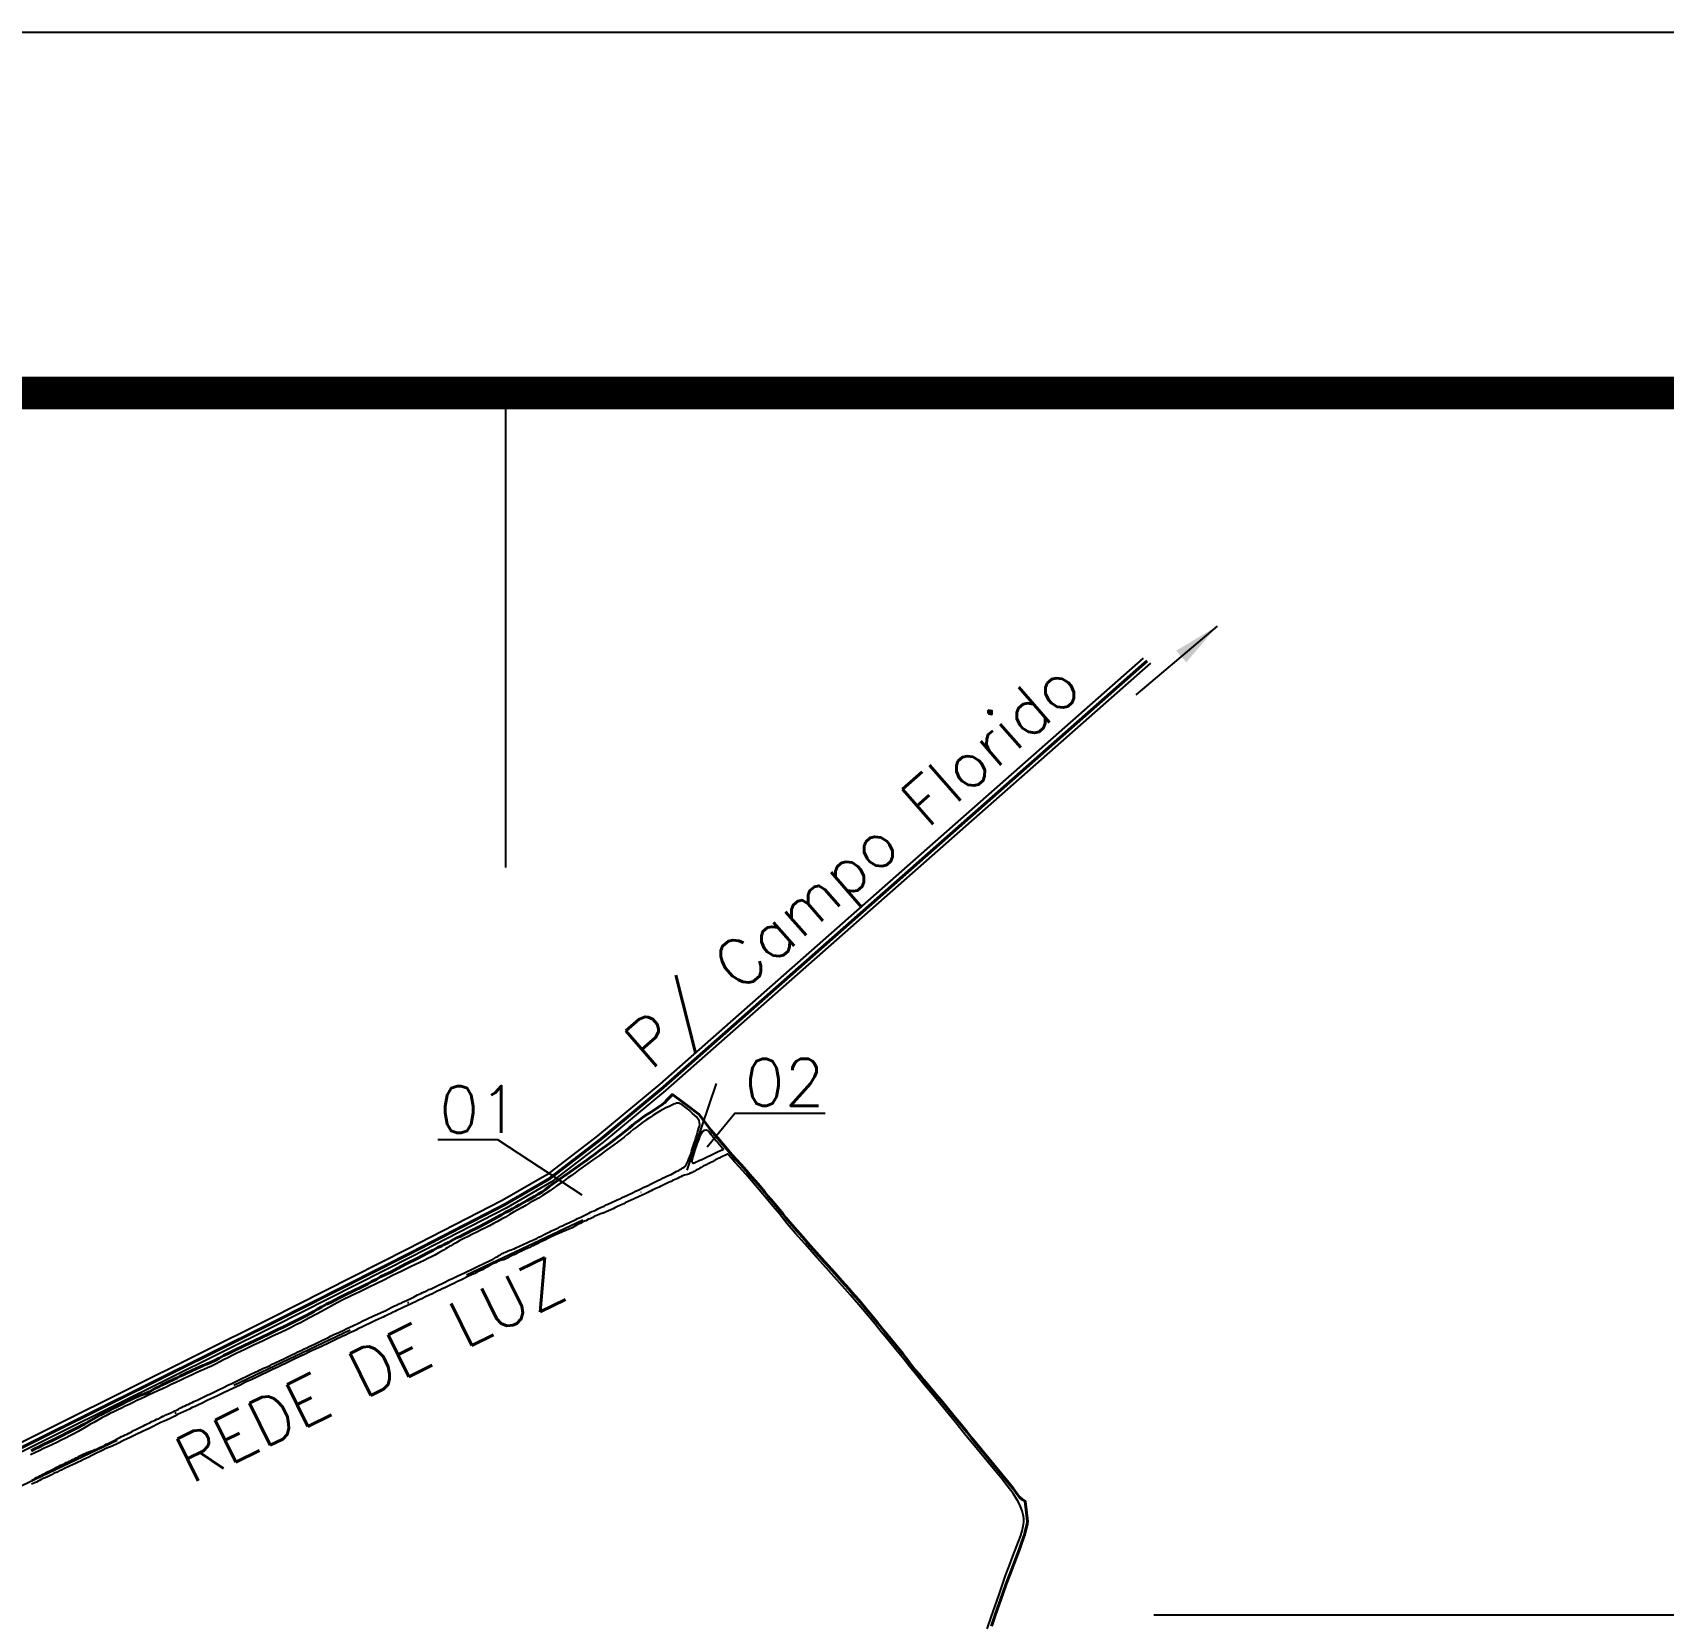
# Model space of a CAD drawing. Extents: x 743869 to 754264, y 7795787 to 7803137.
# Drawn here: x 750541 to 752124, y 7801595 to 7803137 of the extents above; entities that cross this region are included whole.
import ezdxf

# ---------------------------------------------------------------- set-up
doc = ezdxf.new("R2010")
doc.units = 0
for name, pattern in [('CENTER2', [1.125, 0.75, -0.125, 0.125, -0.125]), ('DASHDOT', [1, 0.5, -0.25, 0, -0.25]), ('LIN0', [0])]:
    doc.linetypes.add(name, pattern=pattern)
doc.layers.add('0114000593', color=1, linetype='Continuous', lineweight=40)
doc.layers.add('TEXTO_DIVERSOS', color=7, linetype='Continuous', lineweight=5)
for name, color, linetype in [('0114000593001', 5, 'Continuous'), ('0114000593002', 5, 'Continuous'), ('0114000593003', 5, 'Continuous'), ('MALHA', 8, 'Continuous'), ('MARGEM', 5, 'Continuous'), ('REDE - DE - LUZ', 6, 'DASHDOT'), ('RODOVIA', 1, 'Continuous'), ('TEXTO', 7, 'Continuous'), ('TEXTO_NUN_TAL', 7, 'Continuous')]:
    doc.layers.add(name, color=color, linetype=linetype)
doc.styles.add('Simplex', font='simplex.shx')
doc.styles.get("Standard").update_dxf_attribs({"font": 'arial.ttf'})
doc.dimstyles.new('ISO-25', dxfattribs={"dimtxt": 2.5, "dimasz": 2.5, "dimexe": 1.25, "dimexo": 0.625, "dimtad": 1, "dimtxsty": 'Standard', "dimcen": 2.5, "dimadec": 0, "dimazin": 0, "dimtfac": 1, "dimtmove": 0, "dimatfit": 3, "dimfxl": 1, "dimarcsym": 0})

msp = doc.modelspace()

# ---------------------------------------------------------------- linework, layer by layer
at = {"layer": '0114000593', "linetype": 'ByBlock'}
msp.add_lwpolyline([(751471.3, 7801588.8), (751475.1, 7801599.6), (751482.5, 7801620.7), (751485.8, 7801630), (751489.1, 7801639), (751492.8, 7801648.6), (751495.5, 7801655.1), (751498.5, 7801663.7), (751500.7, 7801669.6), (751502.6, 7801675), (751503.5, 7801677.7), (751504.2, 7801680.3), (751505.6, 7801685.6), (751506, 7801687.9), (751506.5, 7801690.6), (751504.1, 7801710.4), (751501.3, 7801712), (751498.8, 7801714.1), (751496.6, 7801716.8), (751492.4, 7801722.5), (751486.8, 7801729.6), (751452.2, 7801771.8), (751447.5, 7801777.5), (751440, 7801786.7), (751434.5, 7801793.2), (751423.8, 7801806.3), (751415.9, 7801815.9), (751410.9, 7801821.8), (751405.8, 7801827.9), (751403.1, 7801831), (751398, 7801837), (751393.3, 7801843), (751390.9, 7801846.2), (751385.4, 7801853.4), (751367.5, 7801875.1), (751361.2, 7801883), (751348.5, 7801898.5), (751342.5, 7801905.6), (751336, 7801912.8), (751332.8, 7801916.4), (751326.3, 7801923.8), (751319.6, 7801931.3), (751312.9, 7801938.8), (751306.4, 7801946), (751293.3, 7801960.7), (751290.1, 7801964.3), (751277.9, 7801978.2), (751271.8, 7801985.6), (751268.8, 7801989.4), (751262.7, 7801996.8), (751257.3, 7802003.3), (751254.4, 7802006.6), (751251.3, 7802010.4), (751248, 7802014.2), (751244.8, 7802018), (751238.7, 7802025.1), (751233.2, 7802031.4), (751228.1, 7802037.1), (751219.5, 7802046.5), (751210.8, 7802056.8), (751205.4, 7802063.1), (751199.1, 7802070.6), (751197.3, 7802072.8), (751187.5, 7802085.8), (751175.7, 7802094.9), (751171.7, 7802097.8), (751161.6, 7802105.1), (751156.6, 7802099.9), (751154.2, 7802097.5), (751151.5, 7802095.3), (751148.6, 7802093.1), (751142.3, 7802088.9), (751139.1, 7802087.1), (751135.9, 7802085.1), (751132.6, 7802082.8), (751129.3, 7802080.4), (751126.1, 7802078.1), (751123, 7802075.3), (751119.9, 7802072.8), (751116.9, 7802070.3), (751110.7, 7802065.4), (751100.8, 7802057.9), (751097.4, 7802055.3), (751090.8, 7802050.7), (751087.7, 7802048.4), (751084.9, 7802046.2), (751081.9, 7802044.1), (751078.9, 7802041.9), (751075.6, 7802039.6), (751072.3, 7802037.2), (751065.7, 7802032.4), (751062.3, 7802030.1), (751059.1, 7802027.9), (751055.9, 7802025.7), (751045.7, 7802018.4), (751042, 7802015.8), (751038.3, 7802013.1), (751034.8, 7802010.5), (751031.2, 7802008.3), (751027.7, 7802006.3), (751024.1, 7802004.3), (751020.6, 7802002.3), (751013.1, 7801998.2), (751009.7, 7801996.3), (751006.3, 7801994.3), (751002.7, 7801992.4), (750999.2, 7801990.5), (750995.6, 7801988.3), (750988.1, 7801984.2), (750984.4, 7801982.2), (750980.9, 7801980.4), (750973.9, 7801976.7), (750970.3, 7801974.9), (750966.6, 7801973), (750963, 7801971.1), (750959.2, 7801969.2), (750955.5, 7801967.4), (750952.2, 7801965.9), (750949.2, 7801964.3), (750944.2, 7801961.5), (750940, 7801959.5), (750937.8, 7801958.4), (750934, 7801956.5), (750929.3, 7801954), (750924.3, 7801951.4), (750913.8, 7801946), (750903.3, 7801940.7), (750898.2, 7801938.1), (750888.2, 7801932.8), (750883.2, 7801930.4), (750878.4, 7801928), (750874, 7801925.7), (750870, 7801923.6), (750866.1, 7801921.5), (750862.2, 7801919.4), (750858.2, 7801917.5), (750854.1, 7801915.4), (750850.2, 7801913.7), (750846.5, 7801912), (750842.7, 7801910.1), (750838.7, 7801908.1), (750830.3, 7801903.7), (750825.8, 7801901.5), (750821.3, 7801899), (750817.2, 7801896.6), (750813.5, 7801894.5), (750809.9, 7801892.6), (750806.3, 7801890.7), (750802.4, 7801888.7), (750798.1, 7801886.5), (750783.8, 7801879.4), (750779.3, 7801877.2), (750770.2, 7801872.9), (750755.9, 7801866), (750746.2, 7801861.4), (750736.1, 7801856.7), (750731.1, 7801854.1), (750726.1, 7801851.6), (750721.5, 7801849.2), (750717.4, 7801846.9), (750713.2, 7801844.9), (750709.3, 7801843.5), (750706, 7801841.9), (750699.6, 7801839), (750683.8, 7801831.6), (750681, 7801830.2), (750677.8, 7801828.7), (750671.1, 7801825.6), (750665.7, 7801822.9), (750662.9, 7801821.4), (750659.8, 7801819.9), (750656.7, 7801818.1), (750654, 7801816.5), (750651.7, 7801815.4), (750649.4, 7801814.6), (750646.5, 7801813.7), (750643, 7801812.2), (750639.2, 7801810.5), (750635.1, 7801808.6), (750630.9, 7801806.6), (750626.7, 7801804.5), (750622.4, 7801802.3), (750618.1, 7801800.2), (750613.9, 7801798.1), (750606.3, 7801794), (750602.5, 7801791.9), (750595.2, 7801787.8), (750591.1, 7801785.5), (750582.3, 7801780.9), (750573.5, 7801776.3), (750569.2, 7801774), (750564.7, 7801771.7), (750560.2, 7801769.5), (750551.2, 7801765.2), (750546.8, 7801763.1), (750542.5, 7801761), (750539, 7801759.2)], dxfattribs=at)
at = {"layer": '0114000593001', "linetype": 'ByBlock'}
msp.add_lwpolyline([(750539.9, 7801730.6), (750540.9, 7801731.2), (750541.7, 7801731.7), (750542.3, 7801732.1), (750542.8, 7801732.4), (750544.3, 7801733.2), (750544.9, 7801733.6), (750546.5, 7801734.4), (750547.4, 7801734.9), (750548.2, 7801735.1), (750549.1, 7801735.5), (750549.9, 7801736), (750550.7, 7801736.5), (750551.9, 7801737), (750553.1, 7801737.6), (750554.3, 7801738.3), (750555.7, 7801739), (750557.1, 7801739.7), (750558.4, 7801740.5), (750559.9, 7801741.2), (750561.2, 7801741.8), (750562.5, 7801742.5), (750563.9, 7801743.3), (750565.2, 7801743.9), (750566.7, 7801744.5), (750567.6, 7801745.2), (750569, 7801745.7), (750570.2, 7801746.3), (750571.7, 7801747), (750573.2, 7801747.7), (750574.7, 7801748.3), (750576.2, 7801749.2), (750577.9, 7801749.9), (750579.5, 7801750.7), (750581.2, 7801751.5), (750582.8, 7801752.4), (750584.3, 7801753.1), (750585.5, 7801753.9), (750586.9, 7801754.7), (750588.4, 7801755.3), (750590.1, 7801756.1), (750591.8, 7801756.6), (750593.4, 7801757.4), (750595.1, 7801758.1), (750596.6, 7801758.7), (750598.1, 7801759.2), (750599.5, 7801759.7), (750600.8, 7801760.4), (750602, 7801760.6), (750603.1, 7801761.2), (750604.2, 7801761.6), (750605.6, 7801762.3), (750607.2, 7801763.1), (750608.6, 7801763.7), (750610.2, 7801764.5), (750612, 7801765.5), (750614, 7801766.4), (750615.8, 7801767.3), (750617.8, 7801768.2), (750619.7, 7801769.1), (750621.5, 7801770.2), (750623.3, 7801771.2), (750625.1, 7801772.1), (750626.9, 7801773), (750628.6, 7801773.9), (750630.5, 7801774.7), (750632.2, 7801775.5), (750633.8, 7801776.3), (750635.5, 7801777.1), (750637, 7801778), (750638.5, 7801778.8), (750640.2, 7801779.7), (750642, 7801780.6), (750644, 7801781.6), (750646, 7801782.6), (750648, 7801783.5), (750649.9, 7801784.5), (750651.7, 7801785.3), (750653.4, 7801786.2), (750654.7, 7801786.8), (750656.1, 7801787.5), (750657.9, 7801788.3), (750659.5, 7801789.1), (750661.1, 7801789.8), (750662.4, 7801790.4), (750664.7, 7801791.5), (750665.4, 7801791.9), (750667, 7801792.7), (750668, 7801793), (750668.8, 7801793.5), (750669.7, 7801794), (750671.5, 7801794.8), (750674, 7801795.9), (750675.4, 7801796.5), (750676.9, 7801797.1), (750678, 7801797.7), (750678.7, 7801798), (750679.6, 7801798.3), (750680.7, 7801799), (750682, 7801799.7), (750683.5, 7801800.5), (750685.1, 7801801.3), (750686.8, 7801802.1), (750688.5, 7801802.9), (750690.3, 7801803.8), (750692.1, 7801804.6), (750693.7, 7801805.4), (750695.5, 7801806.2), (750697.1, 7801807), (750698.7, 7801807.7), (750700.3, 7801808.5), (750703.4, 7801809.9), (750706.6, 7801811.5), (750710.1, 7801813.2), (750713.8, 7801815), (750717.7, 7801816.9), (750721.7, 7801818.8), (750725.8, 7801820.7), (750730, 7801822.8), (750733.9, 7801824.7), (750737.2, 7801826.2), (750741, 7801828.1), (750744.3, 7801829.7), (750747.2, 7801831.1), (750750.5, 7801832.8), (750753.7, 7801834.3), (750755.3, 7801835), (750757.2, 7801835.8), (750759.1, 7801836.6), (750760.9, 7801837.5), (750762.7, 7801838.4), (750764.6, 7801839.3), (750766.7, 7801840.2), (750768.9, 7801841.2), (750771, 7801842.2), (750773, 7801843.2), (750775.2, 7801844.2), (750777.3, 7801845.2), (750779.4, 7801846.2), (750781.5, 7801847.3), (750783.7, 7801848.3), (750785.7, 7801849.2), (750787.8, 7801850.3), (750790.2, 7801851.5), (750792.7, 7801852.6), (750795, 7801853.8), (750797.3, 7801854.9), (750799.6, 7801855.9), (750801.9, 7801857), (750804.3, 7801858.1), (750806.7, 7801859.3), (750809.1, 7801860.4), (750811.3, 7801861.5), (750813.6, 7801862.5), (750816, 7801863.6), (750818.6, 7801864.9), (750821.4, 7801866.2), (750824.2, 7801867.6), (750827, 7801869), (750829.6, 7801870.4), (750833.6, 7801872.4), (750835.6, 7801873.2), (750837.7, 7801874.2), (750842.6, 7801876.5), (750845, 7801877.6), (750848.6, 7801879.4), (750852.1, 7801881), (750856.1, 7801882.9), (750858.2, 7801883.9), (750860.5, 7801885), (750865.4, 7801887.3), (750870.7, 7801889.8), (750875.4, 7801892), (750878.8, 7801893.6), (750881.1, 7801894.6), (750883.5, 7801895.6), (750885.8, 7801896.8), (750889.1, 7801898.6), (750890.6, 7801899.2), (750892, 7801899.9), (750893.9, 7801900.8), (750896, 7801901.8), (750898.1, 7801902.7), (750900.4, 7801903.8), (750902.7, 7801904.8), (750904.9, 7801905.9), (750907, 7801906.9), (750908.9, 7801907.8), (750910.9, 7801908.8), (750912.6, 7801909.8), (750914.3, 7801910.6), (750915.9, 7801911.3), (750917.3, 7801912), (750919, 7801912.8), (750923.1, 7801914.7), (750925.3, 7801915.7), (750927.3, 7801916.6), (750929.3, 7801917.6), (750931.2, 7801918.5), (750933.3, 7801919.5), (750935.3, 7801920.4), (750937.4, 7801921.4), (750939.4, 7801922.4), (750941.5, 7801923.4), (750943.5, 7801924.5), (750945.6, 7801925.5), (750948.1, 7801926.6), (750950.6, 7801927.9), (750953.2, 7801929), (750955.7, 7801930.1), (750960.5, 7801932.5), (750963, 7801933.7), (750965.4, 7801934.7), (750970, 7801937), (750972.3, 7801938.1), (750974.4, 7801939.2), (750976.5, 7801940.2), (750978.5, 7801941.1), (750980.6, 7801942.1), (750982.7, 7801943.1), (750984.6, 7801944), (750986.1, 7801944.8), (750987.6, 7801945.4), (750988.7, 7801946), (750989.5, 7801946.5), (750990.7, 7801947.1), (750992.6, 7801948.3), (750993.7, 7801949.2), (750994.6, 7801949.6), (750995.5, 7801950.2), (750996.5, 7801950.8), (750997.6, 7801951.3), (750998.7, 7801951.8), (750999.7, 7801952.2), (751000.9, 7801952.7), (751002.3, 7801953.3), (751003.7, 7801953.9), (751005.2, 7801954.5), (751006.7, 7801955), (751008, 7801955.5), (751009.5, 7801956.2), (751011, 7801957), (751012.7, 7801957.7), (751014.4, 7801958.5), (751016.1, 7801959.3), (751018, 7801960.1), (751019.6, 7801960.9), (751021.5, 7801961.8), (751023.6, 7801962.8), (751025.6, 7801963.6), (751027.6, 7801964.5), (751029.9, 7801965.5), (751032.1, 7801966.6), (751034.3, 7801967.7), (751036.4, 7801968.8), (751038.5, 7801969.8), (751040.5, 7801970.8), (751042.5, 7801971.7), (751044.3, 7801972.7), (751046.5, 7801973.7), (751048.9, 7801974.9), (751051, 7801975.9), (751053, 7801976.9), (751054.9, 7801977.8), (751057.1, 7801978.9), (751059.4, 7801980), (751061.7, 7801981), (751063.8, 7801982), (751065.9, 7801983), (751067.8, 7801983.9), (751069.6, 7801984.7), (751071.1, 7801985.5), (751072.9, 7801986.2), (751074.7, 7801987.2), (751076.6, 7801988.1), (751078.5, 7801989.1), (751080.5, 7801990), (751082, 7801990.8), (751083.5, 7801991.5), (751085.7, 7801992.4), (751087.6, 7801993.3), (751089.2, 7801994.1), (751091.2, 7801995.1), (751093.4, 7801996), (751095.4, 7801996.9), (751097.5, 7801998), (751099.7, 7801999), (751101.8, 7802000), (751103.9, 7802001), (751106, 7802001.9), (751108.1, 7802002.9), (751110.6, 7802004), (751113, 7802005.2), (751115.1, 7802006.1), (751117.4, 7802007.1), (751119.5, 7802008.2), (751121.7, 7802009.2), (751123.7, 7802010.1), (751125.8, 7802011.2), (751128.3, 7802012.3), (751130.9, 7802013.6), (751133.4, 7802014.8), (751135.8, 7802016), (751138.1, 7802017), (751140.3, 7802018.1), (751142.4, 7802019.1), (751145, 7802020.3), (751147.6, 7802021.6), (751149.9, 7802022.8), (751152.1, 7802023.9), (751154.3, 7802024.9), (751156.3, 7802025.8), (751158.4, 7802026.8), (751160.4, 7802027.7), (751162.1, 7802028.6), (751163.8, 7802029.5), (751165.4, 7802030.3), (751166.8, 7802031), (751168.1, 7802031.6), (751169.3, 7802032.3), (751170.6, 7802033.1), (751171.9, 7802033.9), (751173, 7802034.6), (751174.3, 7802035.6), (751174.9, 7802036.8), (751176, 7802038.8), (751176.8, 7802040.7), (751177.6, 7802042.7), (751178.5, 7802045), (751179.4, 7802047.4), (751180.2, 7802049.8), (751181, 7802052.3), (751181.8, 7802055), (751182.8, 7802057.9), (751183.6, 7802060.7), (751184.5, 7802063.3), (751185.3, 7802065.9), (751186.1, 7802068.4), (751186.8, 7802070.7), (751187.4, 7802072.7), (751187.9, 7802074.5), (751188.2, 7802076.2), (751188.1, 7802077.9), (751187.5, 7802079.9), (751186.4, 7802081.7), (751184.9, 7802083.5), (751183.1, 7802085.2), (751181.3, 7802086.9), (751179.6, 7802088.5), (751177.9, 7802089.9), (751176.4, 7802091.2), (751175, 7802092.2), (751173.6, 7802093.4), (751172.1, 7802094.5), (751170.8, 7802095.4), (751169.3, 7802096.3), (751167.8, 7802096.7), (751167, 7802096.8), (751166.3, 7802096.8), (751165.7, 7802096.7), (751164.9, 7802096.5), (751164.2, 7802096.2), (751162.8, 7802095.8), (751162.3, 7802095.6), (751160.3, 7802094.6), (751158, 7802093.4), (751155.4, 7802092.2), (751152.4, 7802090.8), (751149.5, 7802089.2), (751146.2, 7802087.1), (751142.7, 7802085), (751139.3, 7802082.6), (751135.9, 7802080.3), (751132.7, 7802078), (751129.7, 7802075.8), (751126.7, 7802073.5), (751123.7, 7802071.2), (751120.6, 7802068.8), (751117.6, 7802066.3), (751114.7, 7802063.9), (751108.2, 7802058.8), (751104.8, 7802056.3), (751098, 7802051.4), (751091.1, 7802046.4), (751084.1, 7802041.4), (751077.3, 7802036.5), (751070.6, 7802031.6), (751067.1, 7802029.1), (751063.7, 7802026.6), (751060.2, 7802024.2), (751056.8, 7802021.7), (751053.2, 7802019.2), (751049.7, 7802016.8), (751046.2, 7802014.2), (751042.6, 7802011.7), (751039, 7802009.3), (751035.4, 7802007), (751031.6, 7802004.6), (751027.6, 7802002.4), (751023.6, 7802000.2), (751019.7, 7801997.9), (751015.7, 7801995.6), (751011.7, 7801993.3), (751007.5, 7801990.9), (751003.5, 7801988.6), (750999.7, 7801986.2), (750995.7, 7801984), (750991.9, 7801981.9), (750988.1, 7801979.8), (750984.2, 7801977.8), (750980.2, 7801975.8), (750976, 7801973.8), (750971.7, 7801971.6), (750967.5, 7801969.5), (750963.3, 7801967.4), (750959.2, 7801965.4), (750955.3, 7801963.3), (750951.6, 7801961.2), (750948.5, 7801959.5), (750946.6, 7801958.4), (750945.5, 7801957.8), (750944.8, 7801957.5), (750944.1, 7801957), (750943.6, 7801956.7), (750942.9, 7801956.3), (750941.5, 7801955.4), (750939.4, 7801954.1), (750937.2, 7801952.7), (750934.3, 7801951), (750931.1, 7801949.3), (750927.8, 7801947.6), (750924.3, 7801945.9), (750920.6, 7801944), (750916.6, 7801942.1), (750908.1, 7801938.1), (750898.9, 7801933.8), (750890, 7801929.3), (750882, 7801925.4), (750874.6, 7801921.8), (750866.7, 7801917.9), (750858.2, 7801913.7), (750849.7, 7801909.7), (750841.1, 7801905.5), (750832.5, 7801901), (750824.4, 7801896.5), (750816.7, 7801892.3), (750808.8, 7801888), (750800.5, 7801883.6), (750796.1, 7801881.4), (750791.5, 7801879.1), (750786.9, 7801876.8), (750782.2, 7801874.5), (750772.8, 7801870.1), (750763.7, 7801865.8), (750755, 7801861.7), (750746.6, 7801857.7), (750738.2, 7801853.6), (750734.1, 7801851.6), (750730, 7801849.5), (750725.9, 7801847.4), (750718.1, 7801843.3), (750714.2, 7801841.4), (750710.4, 7801839.7), (750706.7, 7801838.2), (750702.9, 7801836.5), (750699.2, 7801834.8), (750695.5, 7801833.1), (750691.7, 7801831.3), (750687.8, 7801829.5), (750683.7, 7801827.6), (750679.5, 7801825.6), (750675.1, 7801823.6), (750670.8, 7801821.4), (750666.5, 7801819.4), (750662.2, 7801817.4), (750657.9, 7801815.4), (750653.7, 7801813.4), (750649.7, 7801811.6), (750645.6, 7801809.8), (750641.8, 7801807.9), (750638, 7801806.1), (750634.2, 7801804.3), (750630.5, 7801802.5), (750626.8, 7801800.6), (750623.1, 7801798.9), (750619.2, 7801797.1), (750615.4, 7801795.3), (750611.5, 7801793.2), (750607.6, 7801791.1), (750603.8, 7801789), (750600, 7801786.8), (750596.1, 7801784.6), (750592.4, 7801782.4), (750588.5, 7801780.1), (750584.6, 7801778), (750580.6, 7801775.8), (750576.5, 7801773.6), (750572.3, 7801771.5), (750568.2, 7801769.4), (750564, 7801767.4), (750559.8, 7801765.3), (750555.5, 7801763.3), (750551.2, 7801761.3), (750546.8, 7801759.3), (750542.5, 7801757.3), (750538.3, 7801755.3)], dxfattribs=at)
at = {"layer": '0114000593002', "linetype": 'ByBlock'}
msp.add_lwpolyline([(751180.4, 7802039.7), (751180.7, 7802041), (751181.1, 7802042.5), (751181.6, 7802044.2), (751182, 7802046.1), (751182.7, 7802048.1), (751183.4, 7802050.4), (751184.2, 7802052.6), (751185, 7802054.9), (751185.8, 7802057.2), (751186.6, 7802059.5), (751187.5, 7802061.8), (751188.4, 7802064.1), (751189.2, 7802066.2), (751190.1, 7802068.1), (751191.3, 7802069.6), (751192.8, 7802070.5), (751194.5, 7802070.8), (751195.9, 7802070.3), (751197, 7802069.3), (751198.1, 7802067.9), (751199.1, 7802066.5), (751200.3, 7802065), (751201.6, 7802063.4), (751202.9, 7802061.9), (751204.2, 7802060.2), (751205.7, 7802058.6), (751207.3, 7802056.7), (751209, 7802054.7), (751210.2, 7802053.2), (751210.8, 7802052.6), (751211.2, 7802052.1), (751210.9, 7802051.8), (751210, 7802051.3), (751209.1, 7802050.8), (751207.8, 7802050.2), (751206, 7802049.4), (751204.1, 7802048.5), (751202.1, 7802047.6), (751200.2, 7802046.6), (751198.2, 7802045.7), (751196.1, 7802044.7), (751194.1, 7802043.8), (751192.3, 7802042.8), (751190.3, 7802041.9), (751188.3, 7802041), (751186.4, 7802040.1), (751184.7, 7802039.4), (751184.1, 7802039.2), (751183.7, 7802038.9), (751183.1, 7802038.7), (751182.6, 7802038.6), (751181.9, 7802038.3), (751180.4, 7802039.7)], close=True, dxfattribs=at)
at = {"layer": '0114000593003', "linetype": 'ByBlock'}
msp.add_lwpolyline([(751467.1, 7801586.3), (751471.1, 7801597.6), (751475, 7801608.8), (751476.8, 7801614.2), (751478.8, 7801619.8), (751480.8, 7801625.5), (751482.8, 7801631.3), (751484.8, 7801637), (751486.7, 7801642.3), (751488.6, 7801647.3), (751492.2, 7801656.9), (751496.2, 7801667), (751499.9, 7801676.9), (751501.3, 7801681.6), (751502.3, 7801686), (751502.8, 7801689.8), (751502.8, 7801693.3), (751502.3, 7801697), (751501.3, 7801701), (751499.7, 7801705.2), (751497.6, 7801709.4), (751495.2, 7801713.6), (751492.5, 7801717.7), (751486.8, 7801725.2), (751481.4, 7801731.9), (751473.3, 7801741.8), (751467.1, 7801749.2), (751460.8, 7801757), (751454.9, 7801764.1), (751449.5, 7801770.5), (751443.8, 7801777.4), (751438.2, 7801784.6), (751432.4, 7801791.9), (751426.6, 7801799), (751420.9, 7801805.9), (751412.5, 7801815.8), (751407, 7801822.4), (751398.1, 7801833.5), (751392, 7801841.2), (751386.4, 7801848.2), (751378.4, 7801858), (751370, 7801868.2), (751364.4, 7801874.9), (751358.6, 7801882.1), (751346.7, 7801896.4), (751334.5, 7801910.4), (751310.9, 7801936.8), (751302, 7801946.9), (751290.1, 7801960.3), (751281.3, 7801970.1), (751273.2, 7801979.7), (751265.2, 7801989.6), (751257.5, 7801998.6), (751249.3, 7802008.6), (751242.3, 7802016.8), (751232.8, 7802027.8), (751226.4, 7802035), (751222.3, 7802039.6), (751218.6, 7802043.7), (751216, 7802046.7), (751215.5, 7802047.3), (751215.3, 7802047.5), (751214.6, 7802047), (751212.5, 7802046.1), (751211.1, 7802045.4), (751209.7, 7802044.7), (751208.8, 7802044.3), (751207.9, 7802043.8), (751207.9, 7802043.8), (751207, 7802043.4), (751205.5, 7802042.6), (751204.7, 7802042.3), (751204.4, 7802042.1), (751203.6, 7802041.7), (751202.8, 7802041.2), (751202, 7802040.7), (751200.6, 7802040), (751199.5, 7802039.4), (751198.4, 7802039), (751197.6, 7802038.5), (751197.2, 7802038.4), (751196.9, 7802038.2), (751196.5, 7802038), (751196.1, 7802037.8), (751195.5, 7802037.4), (751194.9, 7802037), (751194.3, 7802036.8), (751193.3, 7802036.4), (751192, 7802035.8), (751190.5, 7802035), (751189.5, 7802034.2), (751188.3, 7802033.6), (751187, 7802032.7), (751184.8, 7802031.6), (751183.7, 7802031), (751182.7, 7802030.4), (751181.7, 7802030), (751180.9, 7802029.6), (751180.2, 7802029.2), (751179.2, 7802028.8), (751178.3, 7802028.4), (751177.2, 7802028), (751176.2, 7802027.6), (751173.4, 7802026.8), (751171.6, 7802026.1), (751169.9, 7802025.3), (751168.2, 7802024.6), (751166.5, 7802023.8), (751165.2, 7802023.1), (751161.9, 7802021.7), (751160.3, 7802020.8), (751158.4, 7802020), (751151.9, 7802017), (751150.4, 7802016.3), (751148.7, 7802015.4), (751145.6, 7802014), (751144.2, 7802013.2), (751142.6, 7802012.5), (751141.1, 7802011.7), (751139.4, 7802011), (751137.7, 7802010.2), (751134.5, 7802008.6), (751132.9, 7802007.8), (751131.5, 7802007.1), (751130, 7802006.5), (751123.9, 7802003.5), (751122.4, 7802002.9), (751115.9, 7801999.9), (751114.5, 7801999.2), (751113, 7801998.5), (751111.3, 7801997.8), (751107.8, 7801996), (751105.9, 7801995.1), (751104.2, 7801994.3), (751102.6, 7801993.6), (751101.3, 7801993), (751100.2, 7801992.5), (751099.1, 7801992), (751097.9, 7801991.5), (751096.8, 7801991), (751095.1, 7801990.4), (751094.7, 7801990.1), (751094.1, 7801990), (751093.1, 7801989.8), (751091.8, 7801989.2), (751090.4, 7801988.7), (751088.8, 7801988.1), (751087.3, 7801987.3), (751085.8, 7801986.6), (751084.4, 7801985.9), (751081.7, 7801984.6), (751080.3, 7801984), (751077.5, 7801982.7), (751076.2, 7801982.2), (751074.9, 7801981.5), (751073.7, 7801980.8), (751072.1, 7801980.1), (751070.6, 7801979.3), (751069.2, 7801978.5), (751067.7, 7801977.7), (751066.1, 7801976.8), (751064.4, 7801975.9), (751062.7, 7801975.1), (751061.1, 7801974.3), (751058.1, 7801973.1), (751056.6, 7801972.4), (751055.1, 7801971.9), (751053.7, 7801971.2), (751052.2, 7801970.6), (751050.4, 7801969.9), (751048.3, 7801969), (751046.3, 7801968.1), (751044.5, 7801967.2), (751042.7, 7801966.3), (751040.7, 7801965.4), (751038.3, 7801964.2), (751036.2, 7801963.2), (751032.1, 7801961.2), (751030.2, 7801960.2), (751028.3, 7801959.3), (751026.6, 7801958.4), (751024.9, 7801957.8), (751023.3, 7801956.8), (751021.8, 7801956.2), (751017.8, 7801954.3), (751010.4, 7801950.7), (751009.2, 7801950.3), (751008, 7801949.6), (751006.7, 7801949.1), (751005.4, 7801948.4), (751004.1, 7801947.9), (751003, 7801947.2), (751001.9, 7801946.7), (751000.5, 7801945.9), (750999.2, 7801945.4), (750998.1, 7801944.8), (750997.5, 7801944.7), (750996, 7801944.4), (750994.5, 7801944), (750993.2, 7801943.5), (750991.5, 7801942.7), (750989.8, 7801941.8), (750988.1, 7801941.1), (750984.7, 7801939.4), (750983, 7801938.5), (750981.5, 7801937.5), (750978.5, 7801935.9), (750976.9, 7801935.1), (750972.5, 7801932.9), (750969.7, 7801931.5), (750967.1, 7801930.3), (750961.8, 7801927.8), (750959.4, 7801926.6), (750956.9, 7801925.4), (750952.3, 7801923.2), (750950, 7801922), (750945.1, 7801919.8), (750942.8, 7801918.6), (750940.6, 7801917.5), (750938.2, 7801916.4), (750935.8, 7801915.3), (750933.4, 7801914.1), (750928.6, 7801911.8), (750926.1, 7801910.6), (750921.4, 7801908.3), (750919.1, 7801907.1), (750916.8, 7801906.1), (750914.6, 7801905.1), (750912.3, 7801904), (750910, 7801902.9), (750908, 7801901.8), (750903.8, 7801900), (750901.6, 7801898.9), (750899.5, 7801898), (750897.7, 7801897), (750896.2, 7801896.4), (750894.9, 7801895.9), (750893.7, 7801895.3), (750892.2, 7801894.6), (750890.7, 7801893.8), (750887.6, 7801892.3), (750885.9, 7801891.5), (750884.2, 7801890.7), (750882.4, 7801889.8), (750880.7, 7801889.1), (750879.1, 7801888.3), (750873.4, 7801885.7), (750869.5, 7801883.8), (750862.2, 7801880.2), (750859.6, 7801879.1), (750857, 7801877.9), (750854.3, 7801876.5), (750851.6, 7801875.2), (750849.1, 7801874), (750846.7, 7801872.8), (750844.2, 7801871.6), (750841.7, 7801870.4), (750839, 7801869.1), (750836.3, 7801867.8), (750833.7, 7801866.6), (750825.9, 7801862.8), (750823.4, 7801861.7), (750820.9, 7801860.5), (750812.9, 7801856.8), (750810, 7801855.5), (750804.5, 7801852.8), (750802.3, 7801851.8), (750799.8, 7801850.7), (750794.5, 7801848.1), (750789.1, 7801845.5), (750778.6, 7801840.4), (750773.4, 7801838.1), (750758.1, 7801830.8), (750753.2, 7801828.4), (750747.2, 7801825.7), (750741.9, 7801823.1), (750731.2, 7801818.1), (750725.1, 7801815.1), (750722.1, 7801813.6), (750719.2, 7801812.3), (750710.6, 7801808.3), (750704.5, 7801805.2), (750701.4, 7801803.8), (750698.4, 7801802.3), (750695.5, 7801801.1), (750692.8, 7801799.8), (750689.9, 7801798.4), (750684, 7801795.6), (750681.3, 7801794.3), (750678.7, 7801793), (750676, 7801791.6), (750673.5, 7801790.4), (750668.1, 7801788), (750665.1, 7801786.6), (750653.6, 7801781), (750647.3, 7801778.1), (750641.1, 7801775.1), (750635.1, 7801772.1), (750628.9, 7801769.2), (750623.2, 7801766.4), (750617.7, 7801763.8), (750611.7, 7801761.3), (750608.8, 7801759.9), (750606.2, 7801758.6), (750603.3, 7801757.1), (750600.6, 7801755.8), (750598.1, 7801754.6), (750595.2, 7801753.1), (750592.2, 7801751.7), (750589.4, 7801750.4), (750587.1, 7801749.2), (750584.6, 7801748.1), (750582.1, 7801747), (750579.3, 7801745.6), (750576.4, 7801744.3), (750570.9, 7801741.7), (750568.5, 7801740.5), (750566.3, 7801739.6), (750564.4, 7801738.6), (750562.5, 7801737.8), (750560.8, 7801737), (750558.8, 7801735.9), (750557, 7801735), (750554.8, 7801734), (750552.7, 7801733.1), (750550.7, 7801732.2), (750548.9, 7801731.2), (750547.1, 7801730.3), (750545.9, 7801729.7), (750544.3, 7801728.7), (750542.6, 7801728), (750541.1, 7801727.3), (750539.5, 7801726.7)], dxfattribs=at)
at = {"layer": 'MALHA', "linetype": 'ByBlock'}
for points in [[(751000, 7802325.8), (751000, 7802786.5)], [(751629.2, 7801600), (752161, 7801600)]]:
    msp.add_lwpolyline(points, dxfattribs=at)
at = {"layer": 'MARGEM', "color": 174, "linetype": 'LIN0', "flags": 128}
msp.add_lwpolyline([(754264.5, 7803136.5), (743869.5, 7803136.5), (743869.5, 7795786.5), (754264.5, 7795786.5)], close=True, dxfattribs=at)
at = {"layer": 'MARGEM', "color": 174, "linetype": 'LIN0', "const_width": 31.8, "flags": 128}
msp.add_lwpolyline([(753914.5, 7802786.5), (744219.5, 7802786.5), (744219.5, 7796136.5), (753914.5, 7796136.5)], close=True, dxfattribs=at)
at = {"layer": 'REDE - DE - LUZ', "ltscale": 250, "elevation": 581.3}
for points in [[(751176.1, 7802031.7), (751204.4, 7802116)], [(750509.7, 7801715.9), (751176.1, 7802031.7)]]:
    msp.add_lwpolyline(points, dxfattribs=at)
at = {"layer": 'RODOVIA'}
for points in [[(751618.7, 7802529.1), (751149.6, 7802115.4), (751089, 7802065.2), (751039.7, 7802027.2), (750996.4, 7802002.2), (750904.6, 7801954.9), (750770.9, 7801887.4), (750563.3, 7801784.1), (750267.7, 7801636.8)], [(751625.7, 7802524.2), (751155, 7802109.1), (751094.2, 7802058.7), (751044.3, 7802020.3), (751000.4, 7801995), (750908.3, 7801947.5), (750774.6, 7801880), (750566.9, 7801776.7), (750271.4, 7801629.4)]]:
    msp.add_lwpolyline(points, dxfattribs=at)
at = {"layer": 'RODOVIA', "linetype": 'CENTER2', "ltscale": 80, "const_width": 3}
msp.add_lwpolyline([(751622.6, 7802526.4), (751152.6, 7802112), (751091.9, 7802061.6), (751042.2, 7802023.4), (750998.6, 7801998.2), (750906.7, 7801950.8), (750773, 7801883.3), (750565.3, 7801780), (750269.7, 7801632.7)], dxfattribs=at)
at = {"layer": 'TEXTO_NUN_TAL', "linetype": 'Continuous'}
for points in [[(751195.4, 7802054.5), (751222.3, 7802087.1), (751309.9, 7802087.1)], [(751074.1, 7802007.4), (750992.3, 7802061.2), (750934, 7802061.2)]]:
    msp.add_lwpolyline(points, dxfattribs=at)

# ---------------------------------------------------------------- texts
at = {"layer": 'TEXTO_DIVERSOS', "linetype": 'Continuous', "style": 'Simplex'}
msp.add_text('P/ Campo Florido', height=45.5, rotation=41.176, dxfattribs=at).set_placement((751140.4, 7802127.6))
at = {"layer": 'TEXTO_DIVERSOS', "linetype": 'ByBlock', "style": 'Simplex'}
msp.add_text('REDE DE LUZ', height=45.5, rotation=26.2958, dxfattribs=at).set_placement((750694.2, 7801726.6))
at = {"layer": 'TEXTO_NUN_TAL', "linetype": 'Continuous', "style": 'Simplex'}
for s, p in [('02', (751231.5, 7802094.3)), ('01', (750935.1, 7802067.9))]:
    msp.add_text(s, height=45.5, dxfattribs=at).set_placement(p)

# ---------------------------------------------------------------- leaders
at = {"layer": 'TEXTO'}
msp.add_leader([(751690.4, 7802560), (751611.7, 7802493.3)], dimstyle='ISO-25', override={"dimasz": 45.5, "dimzin": 0}, dxfattribs=at)

doc.saveas('drawing.dxf')
